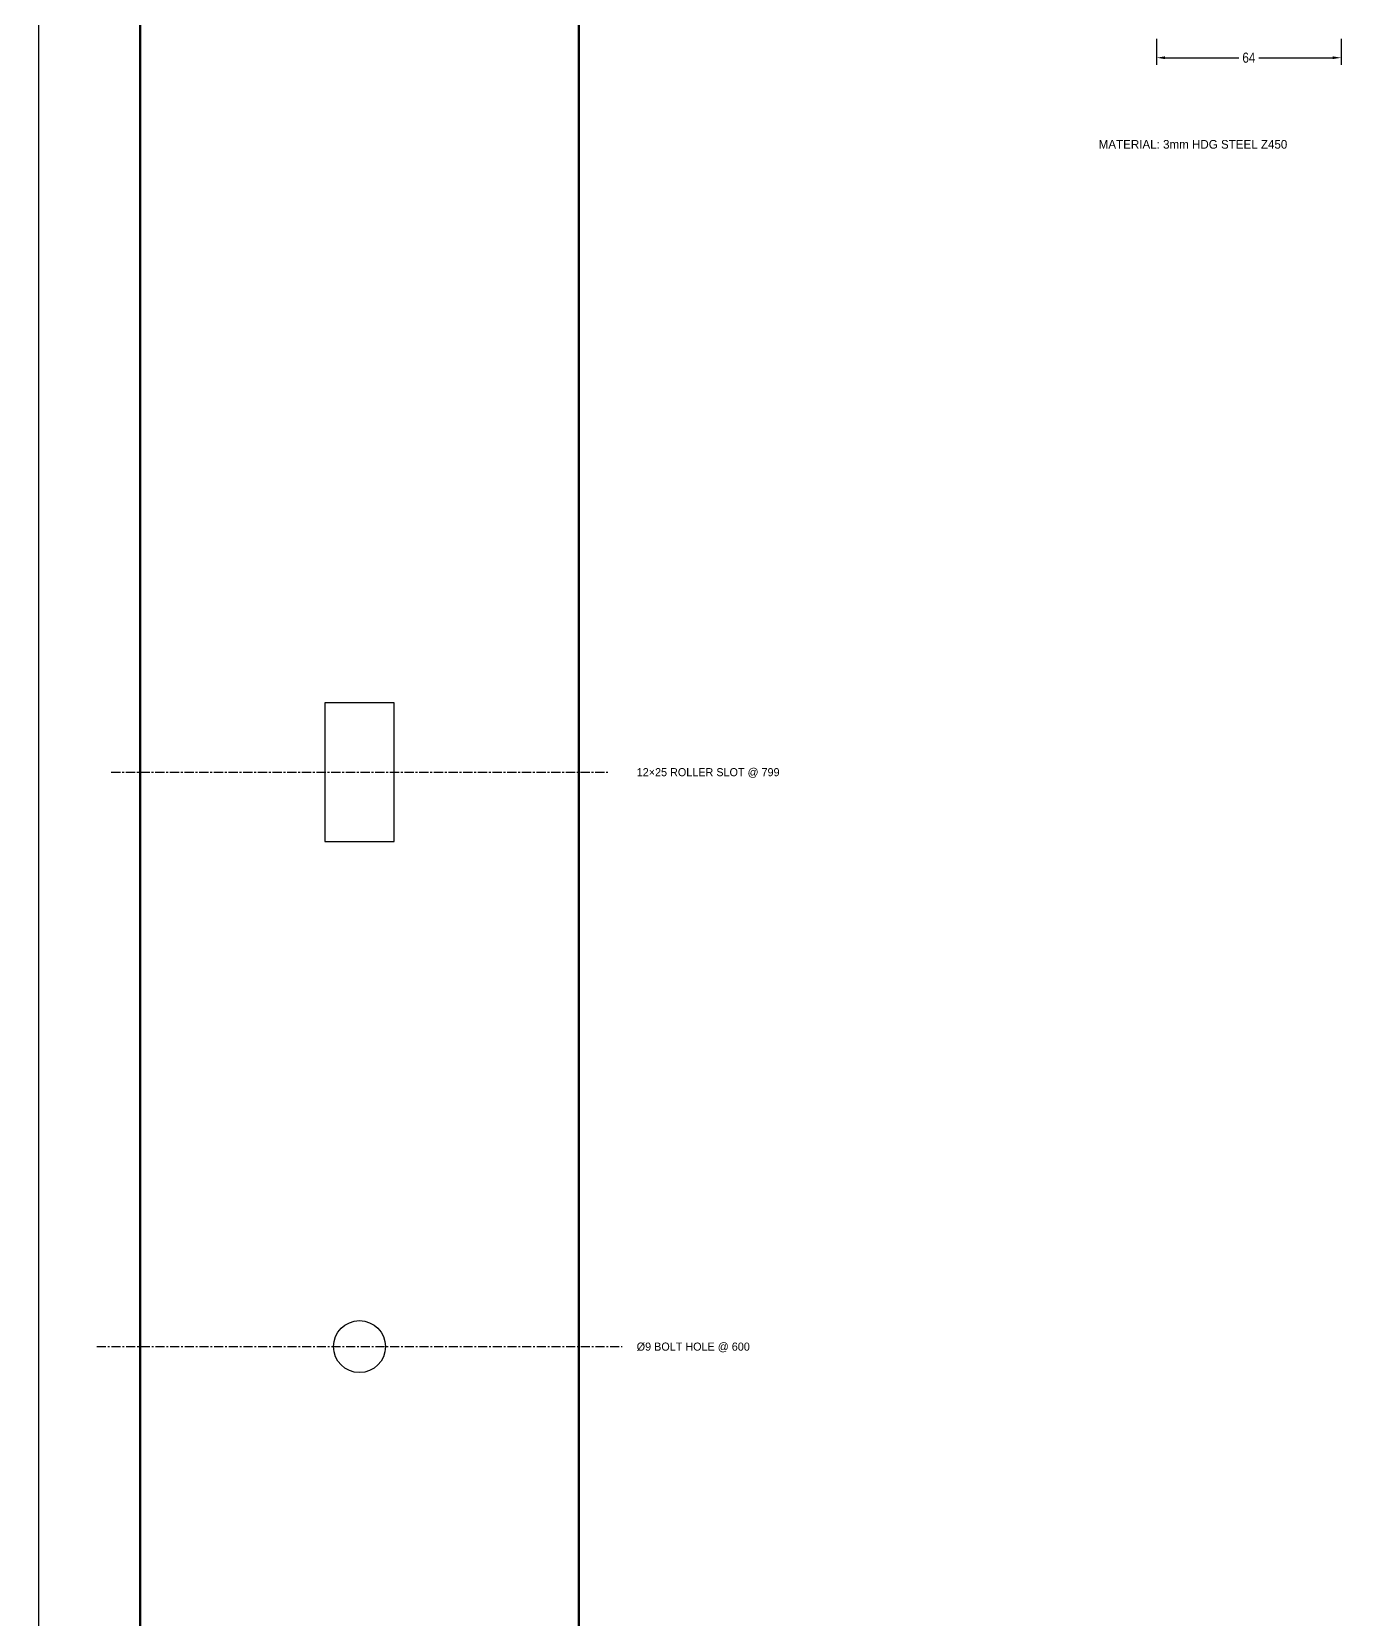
# Model space of a CAD drawing. Header units: millimetres. Extents: x 0 to 841, y 0 to 2408.
# Drawn here: x 22 to 476, y 606 to 1156 of the extents above; entities that cross this region are included whole.
import ezdxf
from ezdxf.enums import TextEntityAlignment as Align

# ---------------------------------------------------------------- set-up
doc = ezdxf.new("R2010")
doc.units = ezdxf.units.MM
doc.linetypes.add('CENTER', pattern=[5.08, 3.175, -0.635, 0.635, -0.635])
for name, color, linetype in [('CENTER', 1, 'CENTER'), ('DIM', 2, 'Continuous'), ('NOTES', 3, 'Continuous'), ('OUTLINE', 7, 'Continuous')]:
    doc.layers.add(name, color=color, linetype=linetype)
doc.styles.add('OpenSansCondensed-Light', font='OpenSansCondensed-Light.ttf')
doc.dimstyles.get("Standard").update_dxf_attribs({"dimtxt": 3.5, "dimasz": 3, "dimexe": 2.5, "dimexo": 1.5, "dimgap": 1, "dimtad": 1, "dimcen": 2.5, "dimazin": 3, "dimtfac": 1, "dimtmove": 0, "dimatfit": 3})

# ---------------------------------------------------------------- blocks, each defined once
blk = doc.blocks.new('_CLOSEDFILLED')
at = {"color": 0, "linetype": 'BYBLOCK'}
blk.add_solid([(-1, 0.16), (0, 0), (-1, -0.16)], dxfattribs=at)
blk = doc.blocks.new('*D1')
for p, q in [((33.5, 2385), (22.5, 2385)), ((25, 1249.5), (25, 2382)), ((25, 103), (25, 1235.5)), ((33.5, 100), (22.5, 100))]:
    blk.add_line(p, q)
at = {"layer": 'Defpoints'}
for p in [(35, 2385), (25, 100), (35, 100)]:
    blk.add_point(p, dxfattribs=at)
at = {"layer": 'DIM', "xscale": 3, "yscale": 3}
for p, rotation in [((25, 2385), 90), ((25, 100), 270)]:
    blk.add_blockref('_CLOSEDFILLED', p, dxfattribs=dict(at, rotation=rotation))
at = {"layer": 'DIM', "insert": (25, 1242.5), "char_height": 3.5, "attachment_point": 5, "rotation": 90, "style": 'OpenSansCondensed-Light'}
blk.add_mtext('2285', dxfattribs=at)
blk = doc.blocks.new('*D3')
for p, q in [((412, 1153), (412, 1144)), ((476, 1153), (476, 1144)), ((415, 1146.5), (440.5, 1146.5)), ((447.5, 1146.5), (473, 1146.5))]:
    blk.add_line(p, q)
at = {"layer": 'Defpoints'}
for p in [(412, 1154.5), (476, 1154.5), (412, 1146.5)]:
    blk.add_point(p, dxfattribs=at)
at = {"layer": 'DIM', "xscale": 3, "yscale": 3, "rotation": 180}
blk.add_blockref('_CLOSEDFILLED', (412, 1146.5), dxfattribs=at)
at = {"layer": 'DIM', "xscale": 3, "yscale": 3}
blk.add_blockref('_CLOSEDFILLED', (476, 1146.5), dxfattribs=at)
at = {"layer": 'DIM', "insert": (444, 1146.5), "char_height": 3.5, "attachment_point": 5, "style": 'OpenSansCondensed-Light'}
blk.add_mtext('64', dxfattribs=at)

msp = doc.modelspace()

# ---------------------------------------------------------------- linework, layer by layer
at = {"layer": 'CENTER'}
for p, q in [((50, 899), (222, 899)), ((45, 700), (227, 700))]:
    msp.add_line(p, q, dxfattribs=at)
at = {"layer": 'OUTLINE', "lineweight": 50}
msp.add_lwpolyline([(60, 100), (212, 100), (212, 2385), (60, 2385), (60, 100)], dxfattribs=at)
at = {"layer": 'OUTLINE', "lineweight": 25}
msp.add_lwpolyline([(124, 875), (148, 875), (148, 923), (124, 923), (124, 875)], dxfattribs=at)
at = {"layer": 'OUTLINE'}
msp.add_circle((136, 700), 9, dxfattribs=at)

# ---------------------------------------------------------------- texts
at = {"layer": 'NOTES'}
for s, height, p in [('MATERIAL: 3mm HDG STEEL Z450', 3, (392, 1116.5)), ('12×25 ROLLER SLOT @ 799', 2.8, (232, 899)), ('Ø9 BOLT HOLE @ 600', 2.8, (232, 700))]:
    msp.add_text(s, height=height, dxfattribs=at).set_placement(p, align=Align.MIDDLE_LEFT)

# ---------------------------------------------------------------- dimensions: what is measured, and where the dimension line sits
at = {"layer": 'DIM'}
dim = msp.add_linear_dim(base=(25, 100), p1=(35, 100), p2=(35, 2385), angle=90, dimstyle='Standard', dxfattribs=at)
dim.commit()
dim.dimension.update_dxf_attribs({"geometry": '*D1', "text_midpoint": (25, 1242.5)})
dim = msp.add_linear_dim(base=(412, 1146.5), p1=(412, 1154.5), p2=(476, 1154.5), dimstyle='Standard', dxfattribs=at)
dim.commit()
dim.dimension.update_dxf_attribs({"geometry": '*D3', "text_midpoint": (444, 1146.5)})

doc.saveas('drawing.dxf')
